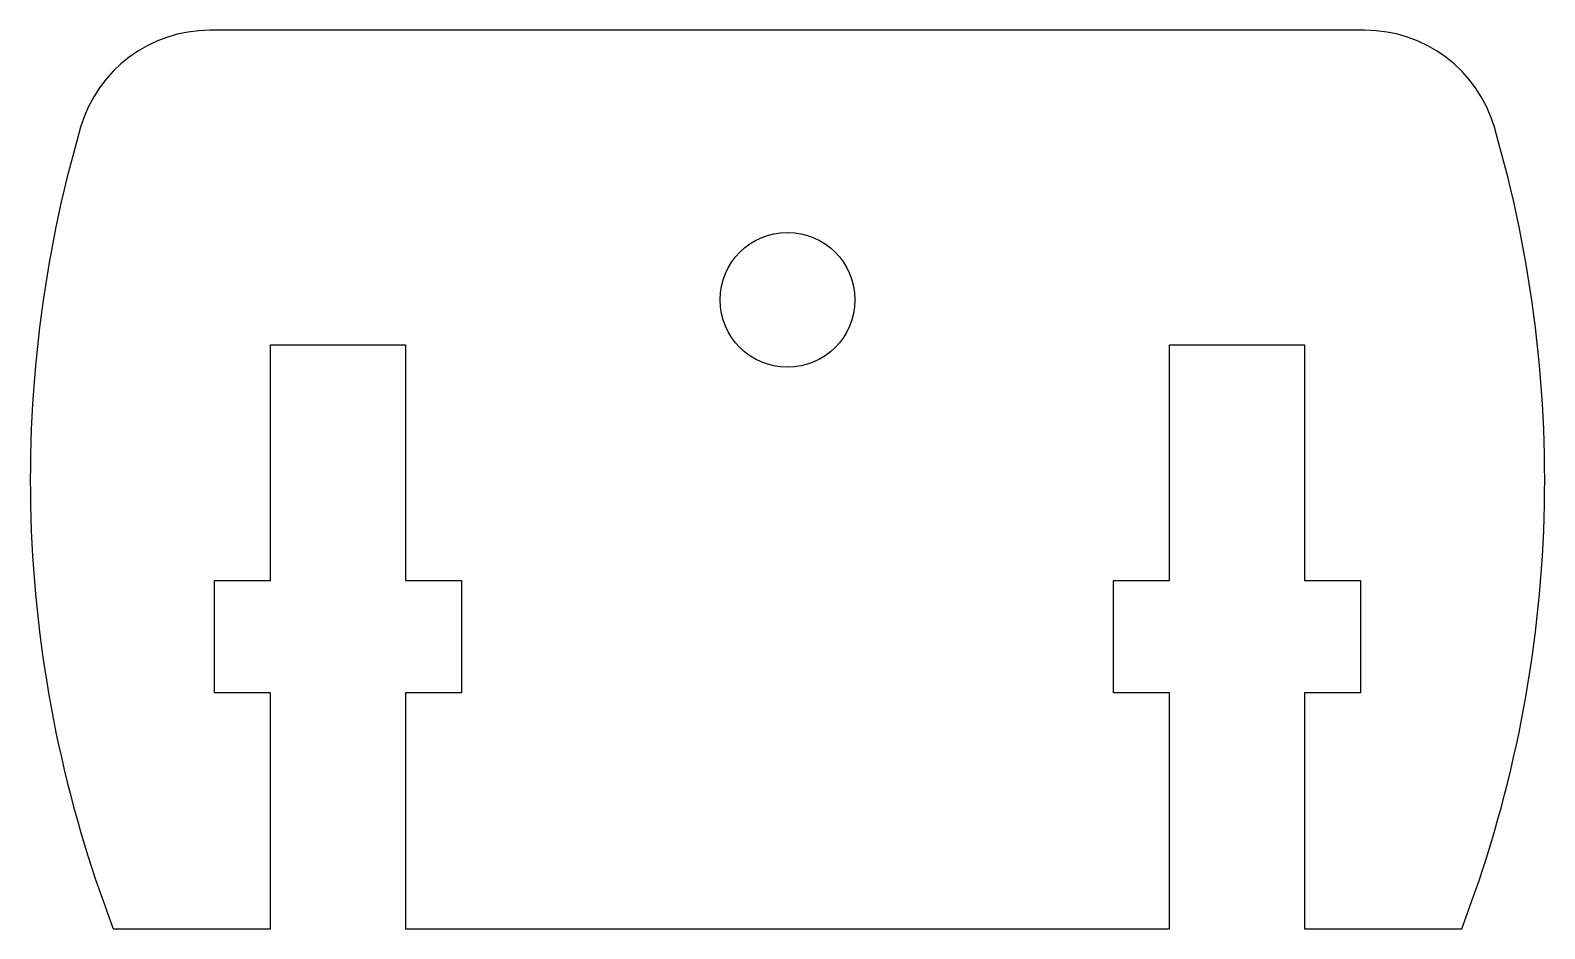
# Model space of a CAD drawing. Header units: millimetres. Extents: x -1.8 to 31.8, y 0 to 20.
import ezdxf

# ---------------------------------------------------------------- set-up
doc = ezdxf.new("R2010")
doc.units = ezdxf.units.MM

msp = doc.modelspace()

# ---------------------------------------------------------------- linework, layer by layer
at = {"color": 7, "linetype": 'Continuous', "lineweight": 25}
for p, q in [((27.847, 20), (2.153, 20)), ((3.5, 7.75), (3.5, 13)), ((3.5, 13), (6.5, 13)), ((6.5, 13), (6.5, 7.75)), ((23.5, 7.75), (23.5, 13)), ((23.5, 13), (26.5, 13)), ((26.5, 13), (26.5, 7.75)), ((2.25, 5.25), (2.25, 7.75)), ((2.25, 7.75), (3.5, 7.75)), ((6.5, 7.75), (7.75, 7.75)), ((7.75, 7.75), (7.75, 5.25)), ((22.25, 5.25), (22.25, 7.75)), ((22.25, 7.75), (23.5, 7.75)), ((26.5, 7.75), (27.75, 7.75)), ((27.75, 7.75), (27.75, 5.25)), ((3.5, 5.25), (2.25, 5.25)), ((3.5, 0), (3.5, 5.25)), ((7.75, 5.25), (6.5, 5.25)), ((6.5, 5.25), (6.5, 0)), ((23.5, 5.25), (22.25, 5.25)), ((23.5, 0), (23.5, 5.25)), ((27.75, 5.25), (26.5, 5.25)), ((26.5, 5.25), (26.5, 0)), ((0, 0), (3.5, 0)), ((6.5, 0), (23.5, 0)), ((26.5, 0), (30, 0))]:
    msp.add_line(p, q, dxfattribs=at)
msp.add_circle((15, 14), 1.5, dxfattribs=at)
for centre, radius, start, end in [((2.153, 17), 3, 90, 163.7366), ((27.847, 17), 3, 16.2634, 90), ((26.148, 10), 27.995, 163.7366, 200.9286), ((3.852, 10), 27.995, 339.0714, 16.2634)]:
    msp.add_arc(centre, radius, start, end, dxfattribs=at)

doc.saveas('drawing.dxf')
